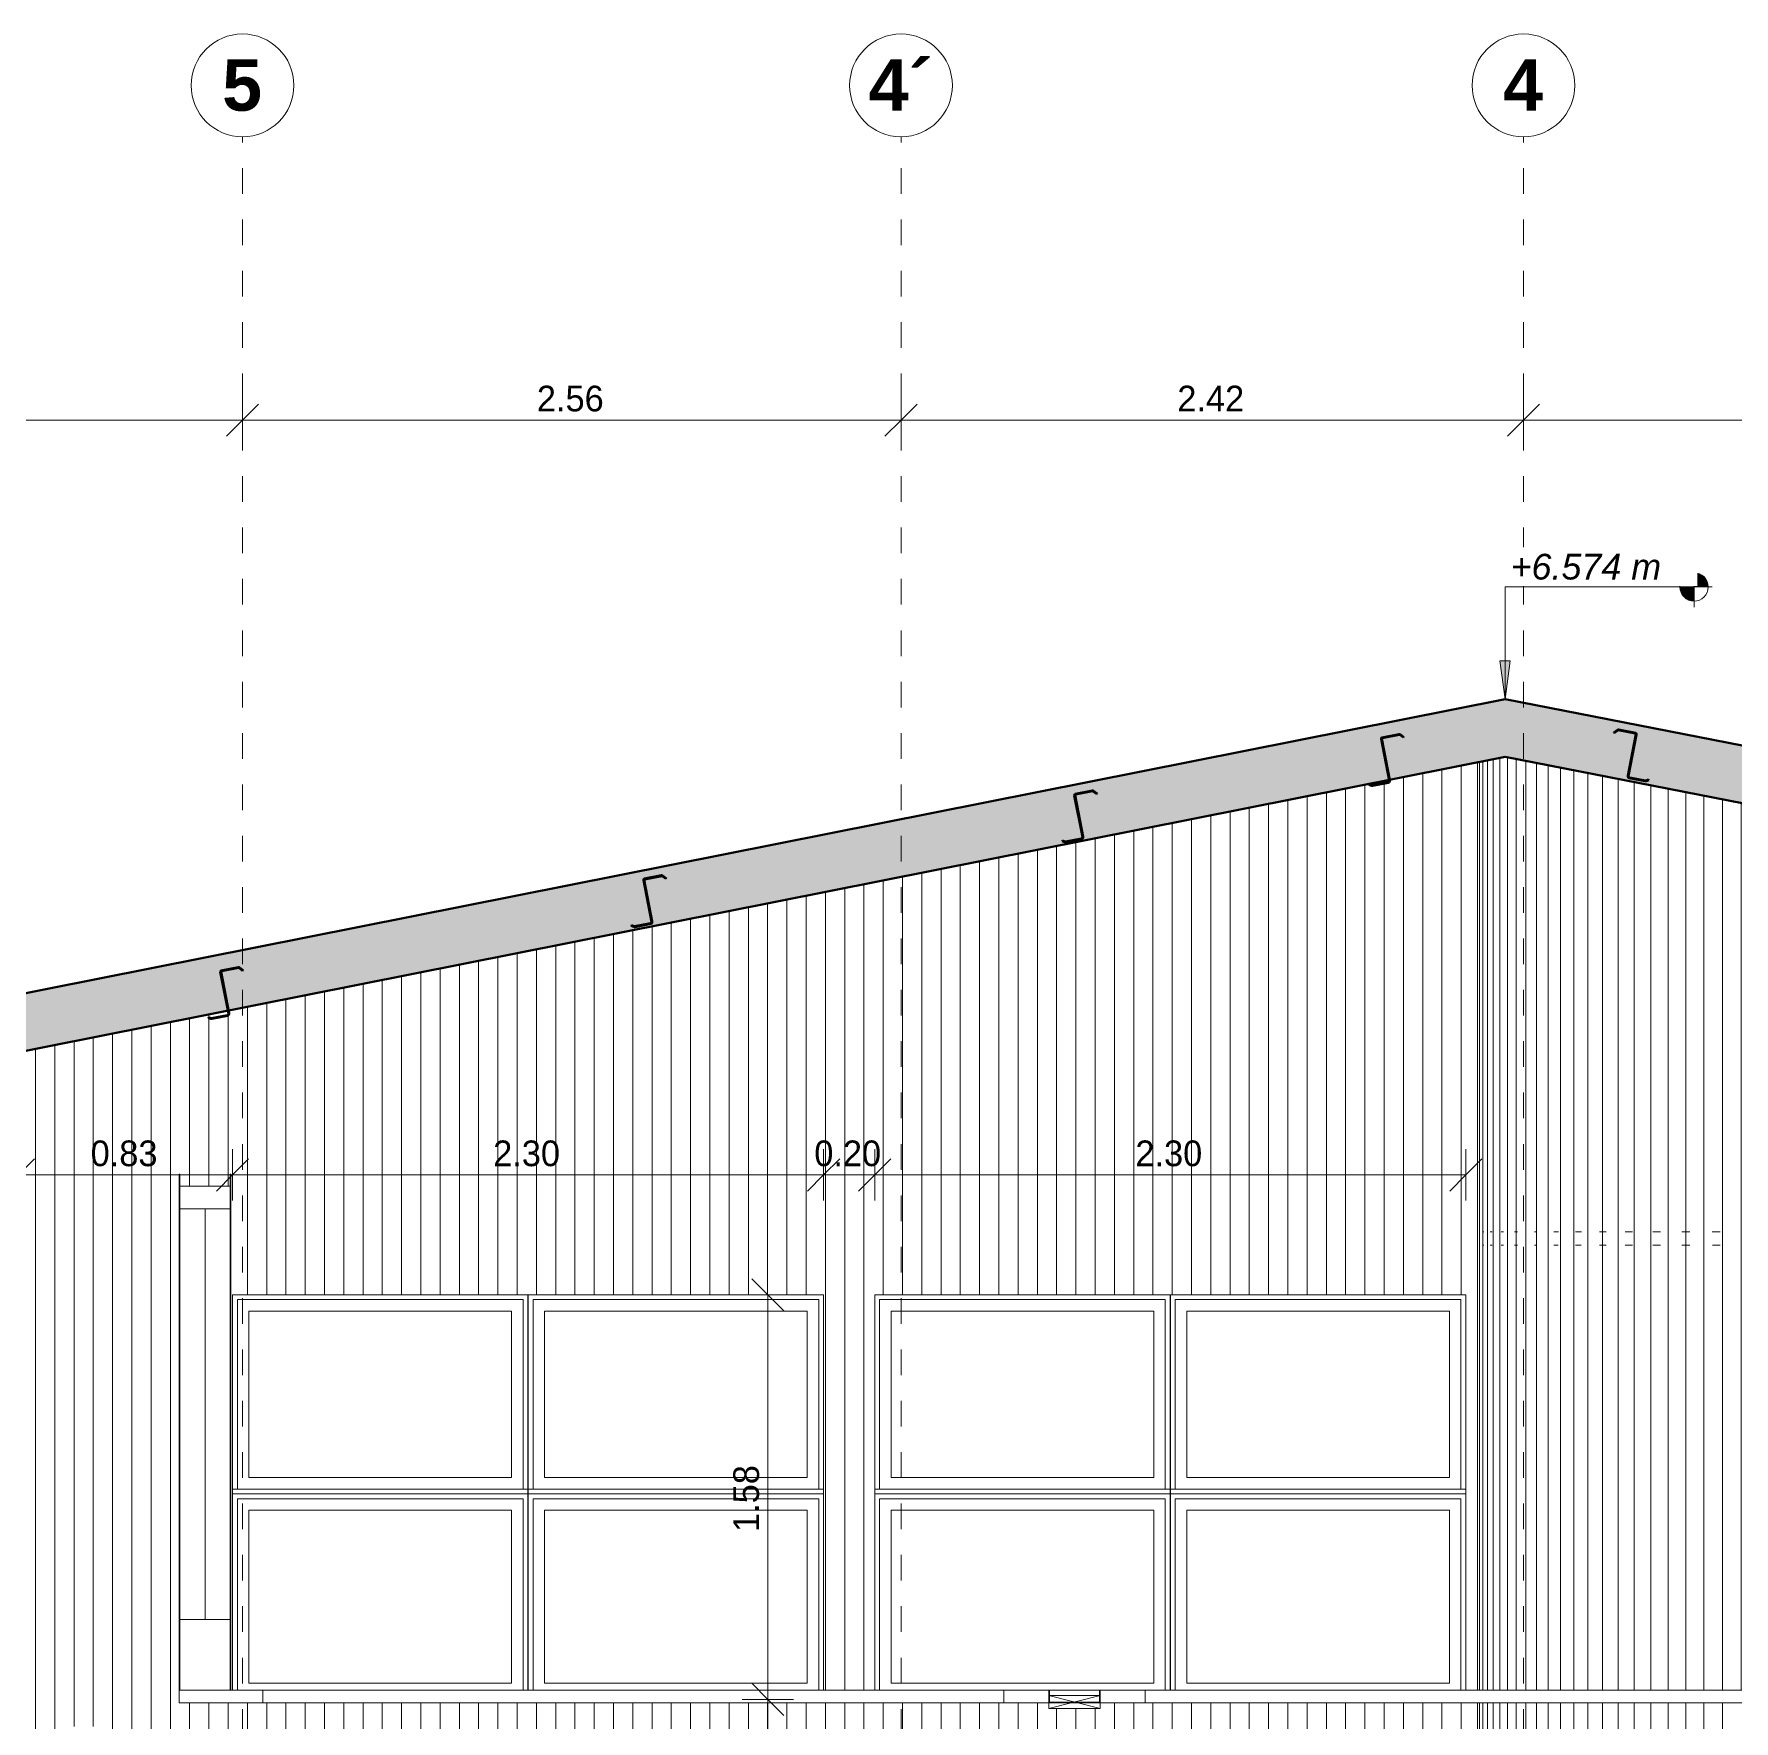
# Model space of a CAD drawing. Header units: metres. Extents: x 62 to 165, y -3 to 9.
# Drawn here: x 74.76 to 81.37, y 2.6 to 9.16 of the extents above; entities that cross this region are included whole.
import ezdxf

# ---------------------------------------------------------------- set-up
doc = ezdxf.new("R2010")
doc.units = ezdxf.units.M
doc.linetypes.add('Grid Line', pattern=[0.022225, 0.0127, -0.003175, 0.003175, -0.003175])
for name, color, linetype, lineweight in [('A-ANNO-DIMS', 7, 'Continuous', 9), ('A-ANNO-DIMS-50', 7, 'Continuous', 9), ('A-CLNG', 7, 'Continuous', 18), ('A-GLAZ', 7, 'Continuous', 18), ('A-ROOF', 7, 'Continuous', 18), ('A-ROOF-PATT', 7, 'Continuous', 50), ('A-WALL', 7, 'Continuous', 18), ('A-WALL-PATT', 7, 'Continuous', 18), ('E-CABL-TRAY', 7, 'Continuous', 18), ('E-CABL-TRAY-CNTR', 7, 'Continuous', 18), ('G-ANNO-DIMS', 7, 'Continuous', 9), ('S-BEAM', 7, 'Continuous', 18), ('S-GRID', 7, 'Continuous', 9), ('S-GRID-IDEN', 7, 'Continuous', 9)]:
    doc.layers.add(name, color=color, linetype=linetype, lineweight=lineweight)
doc.layers.add('E-CABL-TRAY-ANNO', color=7, linetype='Continuous', lineweight=18, true_color=0x007f00)
doc.styles.add('Arial_B_1', font='arialbd.ttf', dxfattribs={"height": 0.2})
doc.styles.add('Arial_I', font='ariali.ttf', dxfattribs={"height": 0.1})
doc.styles.add('Century Gothic_1', font='GOTHIC.TTF', dxfattribs={"height": 0.1})
doc.dimstyles.new('Century_Gotic__2_0__mm__2_decimales__OPACO', dxfattribs={"dimscale": 0.3048, "dimtxt": 0.104417, "dimasz": 0.410105, "dimexe": 0.328084, "dimexo": 0.0625, "dimgap": 0.019685, "dimtad": 1, "dimrnd": 0.01, "dimzin": 0, "dimdsep": 46, "dimtxsty": 'Century Gothic_1', "dimblk1": 'OBLIQUE', "dimblk2": 'OBLIQUE', "dimsah": 1, "dimcen": 0.09, "dimazin": 2, "dimtfac": 1, "dimtdec": 4, "dimtix": 1, "dimtmove": 0, "dimatfit": 3, "dimfxl": 0.328084, "dimfxlon": 1, "dimtvp": 1, "dimtolj": 1, "dimtzin": 0, "dimarcsym": 2})
doc.dimstyles.new('Century_Gotic__2_0__mm__2_decimales__OPACO_1', dxfattribs={"dimscale": 0.3048, "dimtxt": 0.104417, "dimasz": 0.410105, "dimexe": 0.328084, "dimexo": 0.0625, "dimgap": 0.019685, "dimtad": 1, "dimrnd": 0.01, "dimzin": 0, "dimdsep": 46, "dimtxsty": 'Century Gothic_1', "dimblk1": 'OBLIQUE', "dimblk2": 'OBLIQUE', "dimsah": 1, "dimcen": 0.09, "dimazin": 2, "dimtfac": 1, "dimtdec": 4, "dimtix": 1, "dimtmove": 1, "dimatfit": 3, "dimfxl": 0.328084, "dimfxlon": 1, "dimtvp": 1, "dimtolj": 1, "dimtzin": 0, "dimarcsym": 2})

# ---------------------------------------------------------------- blocks, each defined once
blk = doc.blocks.new('BPC_Codo 90_ - Codo 90_-1268772-Corte 01')
at = {"layer": 'E-CABL-TRAY', "color": 96, "true_color": 0x008000}
for p, q in [((75.3209, 2.7162), (75.3209, 2.6662)), ((75.5709, 2.7162), (75.3209, 2.7162)), ((75.5709, 2.7162), (75.6459, 2.7162)), ((75.6459, 2.7162), (75.6459, 2.6662)), ((75.3209, 2.6662), (75.5709, 2.6662)), ((75.6459, 2.6662), (75.5709, 2.6662))]:
    blk.add_line(p, q, dxfattribs=at)
blk = doc.blocks.new('BPC_Curva 90_ Interior - Codo 90_ Interior-1266728-Corte 01')
at = {"layer": 'E-CABL-TRAY', "color": 96, "true_color": 0x008000}
for p, q in [((75.3209, 2.9912), (75.3234, 2.9912)), ((75.3209, 2.9162), (75.3209, 2.9912)), ((75.3234, 2.9912), (75.5183, 2.9912)), ((75.3234, 2.9912), (75.3234, 2.9162)), ((75.5183, 2.9912), (75.5209, 2.9912)), ((75.5183, 2.9162), (75.5183, 2.9912)), ((75.5209, 2.9912), (75.5209, 2.9162)), ((75.3209, 2.7162), (75.3209, 2.9162)), ((75.3234, 2.9162), (75.3234, 2.7162)), ((75.5183, 2.7162), (75.5183, 2.9162)), ((75.5209, 2.9162), (75.5209, 2.7162))]:
    blk.add_line(p, q, dxfattribs=at)
blk = doc.blocks.new('BPC_Curva 90_ Exterior - Codo 90_ Exterior-1269120-Corte 01')
at = {"layer": 'E-CABL-TRAY', "color": 96, "true_color": 0x008000}
for p, q in [((75.3234, 4.7252), (75.3209, 4.7252)), ((75.3209, 4.7252), (75.3209, 4.6652)), ((75.3234, 4.6652), (75.3234, 4.7252)), ((75.5209, 4.7252), (75.5183, 4.7252)), ((75.5183, 4.7252), (75.5183, 4.6652)), ((75.5209, 4.6652), (75.5209, 4.7252)), ((75.3209, 4.5902), (75.3209, 4.6652)), ((75.5183, 4.6777), (75.3234, 4.6777)), ((75.3234, 4.6652), (75.3234, 4.5902)), ((75.5183, 4.6652), (75.5183, 4.5902)), ((75.5209, 4.6652), (75.5209, 4.5902)), ((75.3234, 4.5902), (75.3209, 4.5902)), ((75.5183, 4.5902), (75.3234, 4.5902)), ((75.5209, 4.5902), (75.5183, 4.5902))]:
    blk.add_line(p, q, dxfattribs=at)
blk = doc.blocks.new('AB1_REVER_ELE_ZZ_ZZ_MO_T_A_rvt-1-Corte 01')
at = {"layer": 'E-CABL-TRAY', "color": 96, "true_color": 0x008000}
for p, q in [((75.3209, 4.5902), (75.3234, 4.5902)), ((75.3209, 2.9912), (75.3209, 4.5902)), ((75.3234, 4.5902), (75.5183, 4.5902)), ((75.3234, 2.9912), (75.3234, 4.5902)), ((75.5183, 4.5902), (75.5209, 4.5902)), ((75.5183, 2.9912), (75.5183, 4.5902)), ((75.5209, 2.9912), (75.5209, 4.5902)), ((75.3234, 2.9912), (75.3209, 2.9912)), ((75.5183, 2.9912), (75.3234, 2.9912)), ((75.5209, 2.9912), (75.5183, 2.9912)), ((75.6459, 2.6662), (75.6459, 2.7162)), ((78.5305, 2.7162), (75.6459, 2.7162)), ((78.5305, 2.7162), (78.5305, 2.6662)), ((78.5305, 2.7162), (78.6055, 2.7162)), ((78.5305, 2.6662), (78.5305, 2.7162)), ((78.6055, 2.7162), (78.7055, 2.7162)), ((78.7055, 2.7162), (78.7055, 2.6662)), ((78.708, 2.7162), (78.7055, 2.7162)), ((78.708, 2.7162), (78.9029, 2.7162)), ((78.708, 2.6687), (78.708, 2.7162)), ((78.9055, 2.7162), (78.9029, 2.7162)), ((78.9029, 2.7162), (78.9029, 2.6687)), ((78.9055, 2.7162), (79.0055, 2.7162)), ((78.9055, 2.6662), (78.9055, 2.7162)), ((79.0055, 2.7162), (79.0805, 2.7162)), ((79.0805, 2.6662), (79.0805, 2.7162)), ((79.0805, 2.6662), (79.0805, 2.7162)), ((92.8967, 2.7162), (79.0805, 2.7162)), ((78.5305, 2.6662), (75.6459, 2.6662)), ((78.6055, 2.6662), (78.5305, 2.6662)), ((78.7055, 2.6662), (78.6055, 2.6662)), ((78.7055, 2.6662), (78.9055, 2.6662)), ((78.9029, 2.6687), (78.708, 2.6687)), ((79.0055, 2.6662), (78.9055, 2.6662)), ((79.0805, 2.6662), (79.0055, 2.6662)), ((92.8967, 2.6662), (79.0805, 2.6662))]:
    blk.add_line(p, q, dxfattribs=at)
at = {"layer": 'E-CABL-TRAY-ANNO'}
for p, q in [((78.9055, 2.6951), (78.7055, 2.6451)), ((78.7055, 2.6951), (78.9055, 2.6451)), ((78.7055, 2.6951), (78.9055, 2.6951)), ((78.7055, 2.6451), (78.7055, 2.6951)), ((78.9055, 2.6951), (78.9055, 2.6451)), ((78.9055, 2.6451), (78.7055, 2.6451))]:
    blk.add_line(p, q, dxfattribs=at)
at = {"layer": 'E-CABL-TRAY-CNTR'}
blk.add_line((75.4209, 2.9912), (75.4209, 4.5902), dxfattribs=at)
at = {"layer": 'E-CABL-TRAY', "color": 96, "lineweight": 18, "true_color": 0x008000}
for name in ['BPC_Curva 90_ Exterior - Codo 90_ Exterior-1269120-Corte 01', 'BPC_Curva 90_ Interior - Codo 90_ Interior-1266728-Corte 01', 'BPC_Codo 90_ - Codo 90_-1268772-Corte 01']:
    blk.add_blockref(name, (0, 0), dxfattribs=at)
blk = doc.blocks.new('Costanera Perfil Z - Costanera Perfil Z-1317966-Corte 01')
at = {"layer": 'S-BEAM', "lineweight": 50}
for p, q in [((70.503, 4.5414), (70.5345, 4.3795)), ((70.5374, 4.3801), (70.5059, 4.542)), ((70.5735, 4.5602), (70.507, 4.5473)), ((70.5075, 4.5443), (70.5741, 4.5573)), ((70.5757, 4.5569), (70.5901, 4.5462)), ((70.5918, 4.5487), (70.5774, 4.5593)), ((70.5901, 4.5462), (70.5918, 4.5487)), ((70.5305, 4.3736), (70.4694, 4.3618)), ((70.47, 4.3588), (70.5311, 4.3707)), ((70.4567, 4.3659), (70.4556, 4.3631)), ((70.4556, 4.3631), (70.4656, 4.3592)), ((70.4667, 4.362), (70.4567, 4.3659))]:
    blk.add_line(p, q, dxfattribs=at)
for centre, radius, start, end in [((70.5079, 4.5424), 0.005, 101, 191), ((70.5079, 4.5424), 0.002, 101, 191), ((70.5745, 4.5553), 0.005, 53.55019, 101), ((70.5745, 4.5553), 0.002, 53.55019, 101), ((70.5296, 4.3785), 0.005, 281, 11), ((70.5296, 4.3785), 0.008, 281, 11), ((70.4685, 4.3667), 0.008, 248.55019, 281), ((70.4685, 4.3667), 0.005, 248.55019, 281)]:
    blk.add_arc(centre, radius, start, end, dxfattribs=at)
blk = doc.blocks.new('Costanera Perfil Z - Costanera Perfil Z-1276424-Corte 01')
at = {"layer": 'S-BEAM', "lineweight": 50}
for p, q in [((82.3929, 6.1553), (82.3786, 6.1447)), ((82.4634, 6.1432), (82.3968, 6.1562)), ((82.3786, 6.1447), (82.3803, 6.1422)), ((82.3803, 6.1422), (82.3947, 6.1529)), ((82.3963, 6.1532), (82.4628, 6.1403)), ((82.4644, 6.138), (82.4329, 5.976)), ((82.4359, 5.9755), (82.4673, 6.1374)), ((82.4392, 5.9667), (82.5003, 5.9548)), ((82.5009, 5.9577), (82.4398, 5.9696)), ((82.5136, 5.9619), (82.5037, 5.958)), ((82.5048, 5.9552), (82.5147, 5.9591)), ((82.5147, 5.9591), (82.5136, 5.9619))]:
    blk.add_line(p, q, dxfattribs=at)
for centre, radius, start, end in [((82.3959, 6.1513), 0.005, 79, 126.44981), ((82.3959, 6.1513), 0.002, 79, 126.44981), ((82.4624, 6.1383), 0.002, 349, 79), ((82.4624, 6.1383), 0.005, 349, 79), ((82.4408, 5.9745), 0.008, 169, 259), ((82.4408, 5.9745), 0.005, 169, 259), ((82.5019, 5.9626), 0.005, 259, 291.44981), ((82.5019, 5.9626), 0.008, 259, 291.44981)]:
    blk.add_arc(centre, radius, start, end, dxfattribs=at)
blk = doc.blocks.new('M_Instance-Window-Fixed - 0406 x 610mm-1334722-Corte 01')
at = {"layer": 'A-GLAZ'}
for p, q in [((75.5279, 4.2555), (75.5279, 3.499)), ((76.6779, 4.2555), (75.5279, 4.2555)), ((75.547, 4.2364), (76.6589, 4.2364)), ((75.547, 3.499), (75.547, 4.2364)), ((76.6589, 4.2364), (76.6589, 3.499)), ((76.6779, 3.499), (76.6779, 4.2555)), ((75.5914, 3.5435), (75.5914, 4.192)), ((75.5914, 4.192), (76.6144, 4.192)), ((76.6144, 4.192), (76.6144, 3.5435)), ((76.6144, 3.5435), (75.5914, 3.5435)), ((76.6779, 3.499), (75.5279, 3.499)), ((75.5279, 3.499), (75.5279, 3.48)), ((75.5279, 3.48), (76.6779, 3.48)), ((76.6779, 3.48), (76.6779, 3.499))]:
    blk.add_line(p, q, dxfattribs=at)
blk = doc.blocks.new('M_Instance-Window-Fixed - 0406 x 610mm-1334583-Corte 01')
at = {"layer": 'A-GLAZ'}
for p, q in [((77.829, 4.2555), (76.679, 4.2555)), ((76.679, 4.2555), (76.679, 3.499)), ((76.6981, 3.499), (76.6981, 4.2364)), ((76.6981, 4.2364), (77.81, 4.2364)), ((77.81, 4.2364), (77.81, 3.499)), ((77.829, 3.499), (77.829, 4.2555)), ((76.7425, 4.192), (77.7655, 4.192)), ((76.7425, 3.5435), (76.7425, 4.192)), ((77.7655, 4.192), (77.7655, 3.5435)), ((77.7655, 3.5435), (76.7425, 3.5435)), ((76.679, 3.499), (76.679, 3.48)), ((77.829, 3.499), (76.679, 3.499)), ((76.679, 3.48), (77.829, 3.48)), ((77.829, 3.48), (77.829, 3.499))]:
    blk.add_line(p, q, dxfattribs=at)
blk = doc.blocks.new('M_Instance-Window-Fixed - 0406 x 610mm-1334760-Corte 01')
at = {"layer": 'A-GLAZ'}
for p, q in [((75.5279, 3.48), (75.5279, 2.7162)), ((75.547, 3.4609), (76.6589, 3.4609)), ((75.547, 2.7162), (75.547, 3.4609)), ((76.6589, 3.4609), (76.6589, 2.7162)), ((76.6779, 2.7162), (76.6779, 3.48)), ((75.5914, 2.7435), (75.5914, 3.4165)), ((75.5914, 3.4165), (76.6144, 3.4165)), ((76.6144, 3.4165), (76.6144, 2.7435)), ((76.6144, 2.7435), (75.5914, 2.7435))]:
    blk.add_line(p, q, dxfattribs=at)
blk = doc.blocks.new('M_Instance-Window-Fixed - 0406 x 610mm-1334622-Corte 01')
at = {"layer": 'A-GLAZ'}
for p, q in [((76.679, 3.48), (76.679, 2.7162)), ((76.6981, 2.7162), (76.6981, 3.4609)), ((76.6981, 3.4609), (77.81, 3.4609)), ((77.81, 3.4609), (77.81, 2.7162)), ((77.829, 2.7162), (77.829, 3.48)), ((76.7425, 3.4165), (77.7655, 3.4165)), ((76.7425, 2.7435), (76.7425, 3.4165)), ((77.7655, 3.4165), (77.7655, 2.7435)), ((77.7655, 2.7435), (76.7425, 2.7435))]:
    blk.add_line(p, q, dxfattribs=at)
blk = doc.blocks.new('FP_1-Corte 01')
at = {"layer": 'A-WALL-PATT', "color": 8, "true_color": 0x7c7c7c}
for p, q in [((80.3817, 2.7162), (80.3817, 6.3298)), ((80.3952, 2.7162), (80.3952, 6.3325)), ((80.4131, 2.7162), (80.4131, 6.336)), ((80.435, 2.7162), (80.435, 6.3404)), ((80.4611, 2.7162), (80.4611, 6.3455)), ((80.4912, 2.7162), (80.4912, 6.3477)), ((80.5252, 2.7162), (80.5252, 6.3411)), ((80.563, 2.7162), (80.563, 6.3336)), ((80.6045, 2.7162), (80.6045, 6.3256)), ((80.6495, 2.7162), (80.6495, 6.3168)), ((80.6979, 2.7162), (80.6979, 6.3073)), ((80.7495, 2.7162), (80.7495, 6.2973)), ((80.8041, 2.7162), (80.8041, 6.2866)), ((80.8616, 2.7162), (80.8616, 6.2753)), ((80.9218, 2.7162), (80.9218, 6.2637)), ((80.9845, 2.7162), (80.9845, 6.2513)), ((81.0495, 2.7162), (81.0495, 6.2387)), ((81.1165, 2.7162), (81.1165, 6.2257)), ((81.1853, 2.7162), (81.1853, 6.2122)), ((81.2558, 2.7162), (81.2558, 6.1984)), ((81.3276, 2.7162), (81.3276, 6.1844)), ((81.4005, 2.7162), (81.4005, 6.1702)), ((81.4744, 2.7162), (81.4744, 6.1558)), ((81.5488, 2.7162), (81.5488, 6.1412)), ((80.3817, 2.5597), (80.3817, 2.6662)), ((80.3952, 2.5597), (80.3952, 2.6662)), ((80.4131, 2.5597), (80.4131, 2.6662)), ((80.435, 2.5597), (80.435, 2.6662)), ((80.4611, 2.5597), (80.4611, 2.6662)), ((80.4912, 2.5597), (80.4912, 2.6662)), ((80.5252, 2.5597), (80.5252, 2.6662)), ((80.563, 2.5597), (80.563, 2.6662)), ((80.6045, 2.5597), (80.6045, 2.6662)), ((80.6495, 2.5597), (80.6495, 2.6662)), ((80.6979, 2.5597), (80.6979, 2.6662)), ((80.7495, 2.5597), (80.7495, 2.6662)), ((80.8041, 2.5597), (80.8041, 2.6662)), ((80.8616, 2.5597), (80.8616, 2.6662)), ((80.9218, 2.5597), (80.9218, 2.6662)), ((80.9845, 2.5597), (80.9845, 2.6662)), ((81.0495, 2.5597), (81.0495, 2.6662)), ((81.1165, 2.5597), (81.1165, 2.6662)), ((81.1853, 2.5597), (81.1853, 2.6662)), ((81.2558, 2.5597), (81.2558, 2.6662)), ((81.3276, 2.5597), (81.3276, 2.6662)), ((80.3817, 1.1428), (80.3817, 2.5012)), ((80.3952, 1.1428), (80.3952, 2.5012)), ((80.4131, 1.1428), (80.4131, 2.5012)), ((80.435, 1.1428), (80.435, 2.5012)), ((80.4611, 1.1428), (80.4611, 2.5012)), ((80.4912, 1.1428), (80.4912, 2.5012)), ((80.5252, 1.1428), (80.5252, 2.5012)), ((80.563, 1.1428), (80.563, 2.5012)), ((80.6045, 1.1428), (80.6045, 2.5012)), ((80.6495, 1.1428), (80.6495, 2.5012)), ((80.6979, 1.1428), (80.6979, 2.5012)), ((80.7495, 1.1428), (80.7495, 2.5012)), ((80.8041, 1.1428), (80.8041, 2.5012)), ((80.8616, 1.1428), (80.8616, 2.5012)), ((80.9218, 1.1428), (80.9218, 2.5012)), ((80.9845, 1.1428), (80.9845, 2.5012)), ((81.0495, 1.1428), (81.0495, 2.5012)), ((81.1165, 1.1428), (81.1165, 2.5012)), ((81.1853, 1.1428), (81.1853, 2.5012)), ((81.2558, 1.1428), (81.2558, 2.5012)), ((81.3276, 1.1428), (81.3276, 2.5012))]:
    blk.add_line(p, q, dxfattribs=at)
blk = doc.blocks.new('Grid - RLA-Grid Head - Circle 2-1378464-Corte 01')
at = {"layer": 'S-GRID-IDEN', "color": 253, "true_color": 0xaaaaaa}
blk.add_circle((95.4519, 8.9643), 0.2, dxfattribs=at)
blk = doc.blocks.new('Spot Elevations - Simbolo Cota Elevación-1114047-Corte 01')
at = {"layer": 'G-ANNO-DIMS'}
h = blk.add_hatch(color=256, dxfattribs=at)
edge = h.paths.add_edge_path()
edge.add_line((81.2173, 7.0112), (81.2723, 7.0112))
edge.add_arc((81.2173, 7.0112), 0.055, 0, 90)
edge.add_line((81.2173, 7.0662), (81.2173, 7.0112))
h = blk.add_hatch(color=256, dxfattribs=at)
edge = h.paths.add_edge_path()
edge.add_line((81.2173, 7.0112), (81.1623, 7.0112))
edge.add_arc((81.2173, 7.0112), 0.055, 180, 270)
edge.add_line((81.2173, 6.9562), (81.2173, 7.0112))
for p, q in [((81.2173, 6.9329), (81.2173, 7.0861)), ((81.2884, 7.0112), (80.8345, 7.0112))]:
    blk.add_line(p, q, dxfattribs=at)
blk.add_circle((81.2173, 7.0112), 0.055, dxfattribs=at)
for start, end in [(0, 90), (180, 270)]:
    blk.add_arc((81.2173, 7.0112), 0.055, start, end, dxfattribs=at)
blk = doc.blocks.new('DIMBLOCK4-Corte 01')
at = {"layer": 'A-ANNO-DIMS-50', "color": 251, "true_color": 0x5a5a5a}
for p, q in [((80.5534, 7.6608), (80.5534, 7.7608)), ((85.3656, 7.6608), (85.3656, 7.7608)), ((85.3656, 7.6608), (80.5534, 7.6608)), ((80.5534, 7.6608), (80.5534, 7.5608)), ((85.3656, 7.6608), (85.3656, 7.5608))]:
    blk.add_line(p, q, dxfattribs=at)
at = {"layer": 'A-ANNO-DIMS-50', "color": 251, "lineweight": 15, "true_color": 0x5a5a5a}
for p, q in [((80.5534, 7.6608), (80.6159, 7.7233)), ((85.3656, 7.6608), (85.4281, 7.7233)), ((80.5534, 7.6608), (80.4909, 7.5983)), ((85.3656, 7.6608), (85.3031, 7.5983))]:
    blk.add_line(p, q, dxfattribs=at)
at = {"layer": 'A-ANNO-DIMS-50', "color": 0, "insert": (82.8236, 7.795), "char_height": 0.1, "width": 0.326178, "attachment_point": 1, "line_spacing_factor": 0.984502, "style": 'Century Gothic_1'}
blk.add_mtext('4.81', dxfattribs=at)
blk = doc.blocks.new('_Oblique')
at = {"color": 0, "linetype": 'ByBlock', "lineweight": -2}
blk.add_line((-0.5, -0.5), (0.5, 0.5), dxfattribs=at)
blk = doc.blocks.new('DIMBLOCK5-Corte 01')
at = {"layer": 'A-ANNO-DIMS-50', "color": 251, "true_color": 0x5a5a5a}
for p, q in [((78.1303, 7.6608), (78.1303, 7.7608)), ((80.5534, 7.6608), (80.5534, 7.7608)), ((80.5534, 7.6608), (78.1303, 7.6608)), ((78.1303, 7.6608), (78.1303, 7.5608)), ((80.5534, 7.6608), (80.5534, 7.5608))]:
    blk.add_line(p, q, dxfattribs=at)
at = {"layer": 'A-ANNO-DIMS-50', "color": 251, "lineweight": 15, "true_color": 0x5a5a5a}
for p, q in [((78.1303, 7.6608), (78.1928, 7.7233)), ((80.5534, 7.6608), (80.6159, 7.7233)), ((78.1303, 7.6608), (78.0678, 7.5983)), ((80.5534, 7.6608), (80.4909, 7.5983))]:
    blk.add_line(p, q, dxfattribs=at)
at = {"layer": 'A-ANNO-DIMS-50', "color": 0, "insert": (79.2059, 7.795), "char_height": 0.1, "width": 0.326178, "attachment_point": 1, "line_spacing_factor": 0.984502, "style": 'Century Gothic_1'}
blk.add_mtext('2.42', dxfattribs=at)
blk = doc.blocks.new('DIMBLOCK6-Corte 01')
at = {"layer": 'A-ANNO-DIMS-50', "color": 251, "true_color": 0x5a5a5a}
for p, q in [((75.5669, 7.6608), (75.5669, 7.7608)), ((78.1303, 7.6608), (78.1303, 7.7608)), ((78.1303, 7.6608), (75.5669, 7.6608)), ((75.5669, 7.6608), (75.5669, 7.5608)), ((78.1303, 7.6608), (78.1303, 7.5608))]:
    blk.add_line(p, q, dxfattribs=at)
at = {"layer": 'A-ANNO-DIMS-50', "color": 251, "lineweight": 15, "true_color": 0x5a5a5a}
for p, q in [((75.5669, 7.6608), (75.6294, 7.7233)), ((78.1303, 7.6608), (78.1928, 7.7233)), ((75.5669, 7.6608), (75.5044, 7.5983)), ((78.1303, 7.6608), (78.0678, 7.5983))]:
    blk.add_line(p, q, dxfattribs=at)
at = {"layer": 'A-ANNO-DIMS-50', "color": 0, "insert": (76.7127, 7.795), "char_height": 0.1, "width": 0.326178, "attachment_point": 1, "line_spacing_factor": 0.984502, "style": 'Century Gothic_1'}
blk.add_mtext('2.56', dxfattribs=at)
blk = doc.blocks.new('DIMBLOCK7-Corte 01')
at = {"layer": 'A-ANNO-DIMS-50', "color": 251, "true_color": 0x5a5a5a}
for p, q in [((72.8768, 7.6608), (72.8768, 7.7608)), ((75.5669, 7.6608), (75.5669, 7.7608)), ((75.5669, 7.6608), (72.8768, 7.6608)), ((72.8768, 7.6608), (72.8768, 7.5608)), ((75.5669, 7.6608), (75.5669, 7.5608))]:
    blk.add_line(p, q, dxfattribs=at)
at = {"layer": 'A-ANNO-DIMS-50', "color": 251, "lineweight": 15, "true_color": 0x5a5a5a}
for p, q in [((72.8768, 7.6608), (72.9393, 7.7233)), ((75.5669, 7.6608), (75.6294, 7.7233)), ((72.8768, 7.6608), (72.8143, 7.5983)), ((75.5669, 7.6608), (75.5044, 7.5983))]:
    blk.add_line(p, q, dxfattribs=at)
at = {"layer": 'A-ANNO-DIMS-50', "color": 0, "insert": (74.086, 7.795), "char_height": 0.1, "width": 0.326178, "attachment_point": 1, "line_spacing_factor": 0.984502, "style": 'Century Gothic_1'}
blk.add_mtext('2.69', dxfattribs=at)
blk = doc.blocks.new('DIMBLOCK23-Corte 01')
at = {"layer": 'A-ANNO-DIMS-50', "color": 251, "lineweight": 15, "true_color": 0x5a5a5a}
for p, q in [((77.6115, 2.68), (77.549, 2.7425)), ((77.6115, 2.68), (77.674, 2.6175)), ((77.6115, 1.54), (77.549, 1.6025)), ((77.6115, 1.54), (77.674, 1.4775))]:
    blk.add_line(p, q, dxfattribs=at)
at = {"layer": 'A-ANNO-DIMS-50', "color": 251, "true_color": 0x5a5a5a}
for p, q in [((77.6115, 2.68), (77.5115, 2.68)), ((77.6115, 1.54), (77.6115, 2.68)), ((77.6115, 2.68), (77.7115, 2.68)), ((77.6115, 1.54), (77.5115, 1.54)), ((77.6115, 1.54), (77.7115, 1.54))]:
    blk.add_line(p, q, dxfattribs=at)
blk.add_ellipse((77.6115, 2.0964), major_axis=(0.088, 0), ratio=0.154346, start_param=1.570796, end_param=3.141593, dxfattribs=at)
at = {"layer": 'A-ANNO-DIMS-50', "color": 0, "insert": (77.4774, 1.8246), "char_height": 0.1, "width": 0.326178, "attachment_point": 1, "rotation": 90, "line_spacing_factor": 0.984502, "style": 'Century Gothic_1'}
blk.add_mtext('1.14', dxfattribs=at)
blk = doc.blocks.new('DIMBLOCK24-Corte 01')
at = {"layer": 'A-ANNO-DIMS-50', "color": 251, "lineweight": 15, "true_color": 0x5a5a5a}
for p, q in [((77.6115, 4.2555), (77.549, 4.318)), ((77.6115, 4.2555), (77.674, 4.193)), ((77.6115, 2.68), (77.549, 2.7425)), ((77.6115, 2.68), (77.674, 2.6175))]:
    blk.add_line(p, q, dxfattribs=at)
at = {"layer": 'A-ANNO-DIMS-50', "color": 251, "true_color": 0x5a5a5a}
for p, q in [((77.6115, 4.2555), (77.5115, 4.2555)), ((77.6115, 2.68), (77.6115, 4.2555)), ((77.6115, 4.2555), (77.7115, 4.2555)), ((77.6115, 2.68), (77.5115, 2.68)), ((77.6115, 2.68), (77.7115, 2.68))]:
    blk.add_line(p, q, dxfattribs=at)
at = {"layer": 'A-ANNO-DIMS-50', "color": 0, "insert": (77.4774, 3.3318), "char_height": 0.1, "width": 0.326178, "attachment_point": 1, "rotation": 90, "line_spacing_factor": 0.984502, "style": 'Century Gothic_1'}
blk.add_mtext('1.58', dxfattribs=at)
blk = doc.blocks.new('DIMBLOCK25-Corte 01')
at = {"layer": 'A-ANNO-DIMS-50', "color": 251, "true_color": 0x5a5a5a}
for p, q in [((78.0279, 4.7219), (78.0279, 4.8219)), ((80.329, 4.7219), (80.329, 4.8219)), ((80.329, 4.7219), (78.0279, 4.7219)), ((78.0279, 4.7219), (78.0279, 4.6219)), ((80.329, 4.7219), (80.329, 4.6219))]:
    blk.add_line(p, q, dxfattribs=at)
at = {"layer": 'A-ANNO-DIMS-50', "color": 251, "lineweight": 15, "true_color": 0x5a5a5a}
for p, q in [((78.0279, 4.7219), (78.0904, 4.7844)), ((80.329, 4.7219), (80.3915, 4.7844)), ((78.0279, 4.7219), (77.9654, 4.6594)), ((80.329, 4.7219), (80.2665, 4.6594))]:
    blk.add_line(p, q, dxfattribs=at)
at = {"layer": 'A-ANNO-DIMS-50', "color": 0, "insert": (79.0426, 4.8561), "char_height": 0.1, "width": 0.326178, "attachment_point": 1, "line_spacing_factor": 0.984502, "style": 'Century Gothic_1'}
blk.add_mtext('2.30', dxfattribs=at)
blk = doc.blocks.new('DIMBLOCK26-Corte 01')
at = {"layer": 'A-ANNO-DIMS-50', "color": 251, "true_color": 0x5a5a5a}
for p, q in [((77.829, 4.7219), (77.829, 4.8219)), ((78.0279, 4.7219), (78.0279, 4.8219)), ((78.0279, 4.7219), (77.829, 4.7219)), ((77.829, 4.7219), (77.829, 4.6219)), ((78.0279, 4.7219), (78.0279, 4.6219))]:
    blk.add_line(p, q, dxfattribs=at)
at = {"layer": 'A-ANNO-DIMS-50', "color": 251, "lineweight": 15, "true_color": 0x5a5a5a}
for p, q in [((77.829, 4.7219), (77.8915, 4.7844)), ((78.0279, 4.7219), (78.0904, 4.7844)), ((77.829, 4.7219), (77.7665, 4.6594)), ((78.0279, 4.7219), (77.9654, 4.6594))]:
    blk.add_line(p, q, dxfattribs=at)
at = {"layer": 'A-ANNO-DIMS-50', "color": 0, "insert": (77.7926, 4.8561), "char_height": 0.1, "width": 0.326178, "attachment_point": 1, "line_spacing_factor": 0.984502, "style": 'Century Gothic_1'}
blk.add_mtext('0.20', dxfattribs=at)
blk = doc.blocks.new('DIMBLOCK27-Corte 01')
at = {"layer": 'A-ANNO-DIMS-50', "color": 251, "true_color": 0x5a5a5a}
for p, q in [((75.5279, 4.7219), (75.5279, 4.8219)), ((77.829, 4.7219), (77.829, 4.8219)), ((77.829, 4.7219), (75.5279, 4.7219)), ((75.5279, 4.7219), (75.5279, 4.6219)), ((77.829, 4.7219), (77.829, 4.6219))]:
    blk.add_line(p, q, dxfattribs=at)
at = {"layer": 'A-ANNO-DIMS-50', "color": 251, "lineweight": 15, "true_color": 0x5a5a5a}
for p, q in [((75.5279, 4.7219), (75.5904, 4.7844)), ((77.829, 4.7219), (77.8915, 4.7844)), ((75.5279, 4.7219), (75.4654, 4.6594)), ((77.829, 4.7219), (77.7665, 4.6594))]:
    blk.add_line(p, q, dxfattribs=at)
at = {"layer": 'A-ANNO-DIMS-50', "color": 0, "insert": (76.5426, 4.8561), "char_height": 0.1, "width": 0.326178, "attachment_point": 1, "line_spacing_factor": 0.984502, "style": 'Century Gothic_1'}
blk.add_mtext('2.30', dxfattribs=at)
blk = doc.blocks.new('DIMBLOCK28-Corte 01')
at = {"layer": 'A-ANNO-DIMS-50', "color": 251, "true_color": 0x5a5a5a}
for p, q in [((74.6952, 4.7219), (74.6952, 4.8219)), ((75.5279, 4.7219), (75.5279, 4.8219)), ((75.5279, 4.7219), (74.6952, 4.7219)), ((74.6952, 4.7219), (74.6952, 4.6219)), ((75.5279, 4.7219), (75.5279, 4.6219))]:
    blk.add_line(p, q, dxfattribs=at)
at = {"layer": 'A-ANNO-DIMS-50', "color": 251, "lineweight": 15, "true_color": 0x5a5a5a}
for p, q in [((74.6952, 4.7219), (74.7577, 4.7844)), ((75.5279, 4.7219), (75.5904, 4.7844)), ((74.6952, 4.7219), (74.6327, 4.6594)), ((75.5279, 4.7219), (75.4654, 4.6594))]:
    blk.add_line(p, q, dxfattribs=at)
at = {"layer": 'A-ANNO-DIMS-50', "color": 0, "insert": (74.9756, 4.8561), "char_height": 0.1, "width": 0.326178, "attachment_point": 1, "line_spacing_factor": 0.984502, "style": 'Century Gothic_1'}
blk.add_mtext('0.83', dxfattribs=at)

msp = doc.modelspace()

# ---------------------------------------------------------------- hatches: boundary and pattern name
at = {"layer": 'A-ROOF-PATT', "lineweight": 18}
h = msp.add_hatch(dxfattribs=at)
h.set_pattern_fill('FP_5', color=256, style=0, pattern_type=2)
h.set_pattern_definition([(0, (80.761, 3.148), (0.4064, 0.1016), [0.01676, -0.28804, 0.01676, -0.28804, -1.626]), (0, (80.761, 3.148), (0.4064, 0.1016), [-0.6096, 0.01676, -0.59284, 0.01676, -0.28804, -0.7112]), (0, (80.761, 3.148), (0.4064, 0.1016), [-1.524, 0.01676, -0.18644, 0.01676, -0.49124]), (120, (80.913, 3.198), (-0.2911882, 0.3011527), [0.01676, -0.28804, 0.01676, -0.28804, -1.626]), (120, (80.913, 3.198), (-0.2911882, 0.3011527), [-0.6096, 0.01676, -0.59284, 0.01676, -0.28804, -0.7112]), (120, (80.913, 3.198), (-0.2911882, 0.3011527), [-1.524, 0.01676, -0.18644, 0.01676, -0.49124]), (240, (80.964, 3.402), (-0.1152118, -0.4027527), [0.01676, -0.28804, 0.01676, -0.28804, -1.626]), (240, (80.964, 3.402), (-0.1152118, -0.4027527), [-0.6096, 0.01676, -0.59284, 0.01676, -0.28804, -0.7112]), (240, (80.964, 3.402), (-0.1152118, -0.4027527), [-1.524, 0.01676, -0.18644, 0.01676, -0.49124])])
h.paths.add_polyline_path([(95.9296, 3.3315), (95.9296, 3.5557), (80.4817, 6.5739), (70.0064, 4.4927), (70.0064, 4.2684), (80.482, 6.3497), (95.8917, 3.3389)])
at = {"layer": 'A-WALL-PATT', "true_color": 0x787878}
h = msp.add_hatch(dxfattribs=at)
h.set_pattern_fill('FP_3', color=8, style=0, pattern_type=2)
h.set_pattern_definition([(90, (80.761, 3.148), (-0.075, 5e-18), [])])
h.paths.add_polyline_path([(80.857, -0.75), (81.5637, -0.75), (81.5637, 1.035), (81.3731, 1.035), (81.3731, 1.142), (80.4969, 1.142), (80.4969, 1.1428), (80.3788, 1.1428), (80.3788, 0.3), (79.2288, 0.3), (79.2288, 1.54), (80.3748, 1.54), (80.3748, 2.5012), (75.1263, 2.5012), (75.1263, 2.5512), (79.8811, 2.5512), (79.8811, 2.5598), (80.3748, 2.5597), (80.3748, 2.6662), (78.9055, 2.6662), (78.9055, 2.6451), (78.7055, 2.6451), (78.7055, 2.6662), (75.3209, 2.6662), (75.3209, 4.7252), (75.3234, 4.7252), (75.3234, 4.6777), (75.5183, 4.6777), (75.5183, 4.7252), (75.5209, 4.7252), (75.5209, 2.7162), (75.5279, 2.7162), (75.5279, 4.2555), (76.6779, 4.2555), (76.6779, 2.7162), (76.679, 2.7162), (76.679, 4.2555), (77.829, 4.2555), (77.829, 2.7162), (78.0279, 2.7162), (78.0279, 4.2555), (79.1779, 4.2555), (79.1779, 2.7162), (79.179, 2.7162), (79.179, 4.2555), (80.329, 4.2555), (80.329, 2.7162), (80.3748, 2.7162), (80.3748, 6.3284), (80.033, 6.2605), (80.0333, 6.2578), (80.0316, 6.252), (80.0265, 6.2489), (79.9638, 6.2371), (79.9616, 6.2376), (79.9516, 6.2415), (79.9527, 6.2443), (79.964, 6.24), (79.966, 6.2402), (80.0272, 6.2524), (80.0297, 6.2541), (80.0304, 6.2584), (80.0297, 6.2598), (75.5125, 5.3623), (75.5146, 5.3503), (75.5128, 5.3444), (75.5078, 5.3414), (75.445, 5.3295), (75.4428, 5.33), (75.4329, 5.3339), (75.434, 5.3367), (75.4453, 5.3325), (75.4473, 5.3327), (75.5084, 5.3449), (75.511, 5.3466), (75.5116, 5.3509), (75.5095, 5.3618), (74.6952, 5.2), (74.6952, 3.439), (74.7206, 3.439), (74.7206, 3.42), (74.6952, 3.42), (74.6952, 2.7036), (74.7206, 2.7036), (74.7206, 2.6845), (74.6952, 2.6845), (74.6952, 1.53), (76.6827, 1.53), (76.6827, -0.65), (74.7552, -0.65), (74.7552, -0.75), (78.8524, -0.75)])
h.paths.add_polyline_path([(73.4732, -0.64), (74.5452, -0.64), (74.5452, 1.8229), (73.4732, 1.8229), (73.4732, 1.5414), (74.3659, 1.5414), (74.3659, -0.63), (73.4732, -0.63)])
h.paths.add_polyline_path([(77.4194, -0.5176), (77.4194, -0.4676), (78.5194, -0.4678), (78.5194, -0.5176), (77.4694, -0.5176)])
h.paths.add_polyline_path([(79.2277, 0.3), (78.0777, 0.3), (78.0777, 1.54), (79.2277, 1.54), (79.2277, 0.319)])
h.paths.add_polyline_path([(75.1263, 2.3815), (74.9763, 2.3815), (74.9763, 2.4315), (75.1263, 2.4315), (75.1263, 2.4087)])
h.paths.add_polyline_path([(74.896, 2.5241), (74.896, 2.5741), (75.046, 2.5741), (75.046, 2.5241)])
at = {"layer": 'G-ANNO-DIMS'}
msp.add_hatch(color=256, dxfattribs=at).paths.add_polyline_path([(80.4817, 6.5739), (80.5014, 6.7239), (80.4619, 6.7239)])

# ---------------------------------------------------------------- linework, layer by layer
at = {"layer": 'A-CLNG'}
for p, q in [((80.3986, 4.4999), (80.3937, 4.4999)), ((80.3937, 4.4479), (80.3986, 4.4479)), ((80.4318, 4.4999), (80.4239, 4.4999)), ((80.4239, 4.4479), (80.4317, 4.4479)), ((80.4752, 4.4999), (80.4663, 4.4999)), ((80.4664, 4.4479), (80.4751, 4.4479)), ((80.5306, 4.4999), (80.5188, 4.4999)), ((80.519, 4.4479), (80.5305, 4.4479)), ((80.6012, 4.4999), (80.5964, 4.4999)), ((80.5964, 4.4479), (80.6011, 4.4479)), ((80.6892, 4.4999), (80.6714, 4.4999)), ((80.6714, 4.4479), (80.689, 4.4479)), ((80.7787, 4.4999), (80.7558, 4.4999)), ((80.7559, 4.4479), (80.7784, 4.4479)), ((80.8749, 4.4999), (80.8487, 4.4999)), ((80.8488, 4.4479), (80.8747, 4.4479)), ((80.9779, 4.4999), (80.9491, 4.4999)), ((80.9494, 4.4479), (80.9777, 4.4479)), ((81.0869, 4.4999), (81.0564, 4.4999)), ((81.0567, 4.4479), (81.0866, 4.4479)), ((81.2009, 4.4999), (81.1697, 4.4999)), ((81.17, 4.4479), (81.2008, 4.4479)), ((81.3191, 4.4999), (81.2885, 4.4999)), ((81.2889, 4.4479), (81.319, 4.4479))]:
    msp.add_line(p, q, dxfattribs=at)
at = {"layer": 'A-ROOF', "lineweight": 50}
for p, q in [((80.4817, 6.5739), (70.0064, 4.4927)), ((95.9296, 3.5557), (80.4817, 6.5739)), ((70.3452, 4.3357), (80.482, 6.3497)), ((80.482, 6.3497), (95.7476, 3.3671))]:
    msp.add_line(p, q, dxfattribs=at)
at = {"layer": 'A-WALL'}
for p, q in [((80.3748, 2.7162), (80.3748, 6.3284)), ((75.5279, 3.499), (75.5279, 4.2555)), ((75.5279, 4.2555), (76.6779, 4.2555)), ((76.6779, 4.2555), (76.6779, 3.499)), ((76.679, 4.2555), (77.829, 4.2555)), ((76.679, 3.499), (76.679, 4.2555)), ((77.829, 4.2555), (77.829, 3.499)), ((78.0279, 3.499), (78.0279, 4.2555)), ((78.0279, 4.2555), (79.1779, 4.2555)), ((79.1779, 4.2555), (79.1779, 3.499)), ((79.179, 3.499), (79.179, 4.2555)), ((79.179, 4.2555), (80.329, 4.2555)), ((80.329, 4.2555), (80.329, 3.499)), ((75.5279, 2.7162), (75.5279, 3.48)), ((76.6779, 3.48), (76.6779, 2.7162)), ((76.679, 2.7162), (76.679, 3.48)), ((77.829, 3.48), (77.829, 2.7162)), ((78.0279, 2.7162), (78.0279, 3.48)), ((79.1779, 3.48), (79.1779, 2.7162)), ((79.179, 2.7162), (79.179, 3.48)), ((80.329, 3.48), (80.329, 2.7162)), ((80.3748, 2.5597), (80.3748, 2.6662))]:
    msp.add_line(p, q, dxfattribs=at)
at = {"layer": 'G-ANNO-DIMS'}
for p, q in [((80.4817, 7.0112), (81.2173, 7.0112)), ((80.4817, 6.5739), (80.4817, 7.0112)), ((80.5014, 6.7239), (80.4619, 6.7239)), ((80.4619, 6.7239), (80.4817, 6.5739)), ((80.4817, 6.5739), (80.5014, 6.7239))]:
    msp.add_line(p, q, dxfattribs=at)
at = {"layer": 'S-GRID', "color": 253, "linetype": 'Grid Line', "true_color": 0xaaaaaa}
for p, q in [((75.5669, -2.2576), (75.5669, 8.7643)), ((78.1303, -2.2576), (78.1303, 8.7643)), ((80.5534, -2.2576), (80.5534, 8.7643))]:
    msp.add_line(p, q, dxfattribs=at)

# ---------------------------------------------------------------- block references
at = {"lineweight": 5}
msp.add_blockref('AB1_REVER_ELE_ZZ_ZZ_MO_T_A_rvt-1-Corte 01', (0, 0), dxfattribs=at)
at = {"layer": 'A-GLAZ'}
for name, p in [('M_Instance-Window-Fixed - 0406 x 610mm-1334722-Corte 01', (0, 0)), ('M_Instance-Window-Fixed - 0406 x 610mm-1334583-Corte 01', (0, 0)), ('M_Instance-Window-Fixed - 0406 x 610mm-1334722-Corte 01', (2.5, 0)), ('M_Instance-Window-Fixed - 0406 x 610mm-1334583-Corte 01', (2.5, 0)), ('M_Instance-Window-Fixed - 0406 x 610mm-1334760-Corte 01', (0, 0)), ('M_Instance-Window-Fixed - 0406 x 610mm-1334622-Corte 01', (0, 0)), ('M_Instance-Window-Fixed - 0406 x 610mm-1334760-Corte 01', (2.5, 0)), ('M_Instance-Window-Fixed - 0406 x 610mm-1334622-Corte 01', (2.5, 0))]:
    msp.add_blockref(name, p, dxfattribs=at)
at = {"layer": 'A-WALL'}
msp.add_blockref('FP_1-Corte 01', (0, 0), dxfattribs=at)
at = {"layer": 'G-ANNO-DIMS'}
msp.add_blockref('Spot Elevations - Simbolo Cota Elevación-1114047-Corte 01', (0, 0), dxfattribs=at)
at = {"layer": 'S-BEAM'}
for name, p in [('Costanera Perfil Z - Costanera Perfil Z-1317966-Corte 01', (9.496, 1.8784)), ('Costanera Perfil Z - Costanera Perfil Z-1276424-Corte 01', (-1.4738, 0.3)), ('Costanera Perfil Z - Costanera Perfil Z-1317966-Corte 01', (8.3019, 1.6584)), ('Costanera Perfil Z - Costanera Perfil Z-1317966-Corte 01', (6.6247, 1.3284)), ('Costanera Perfil Z - Costanera Perfil Z-1317966-Corte 01', (4.9773, 0.9708))]:
    msp.add_blockref(name, p, dxfattribs=at)
at = {"layer": 'S-GRID-IDEN', "color": 253, "true_color": 0xaaaaaa}
for p in [(-19.885, 0), (-17.3217, 0), (-14.8986, 0)]:
    msp.add_blockref('Grid - RLA-Grid Head - Circle 2-1378464-Corte 01', p, dxfattribs=at)

# ---------------------------------------------------------------- texts
at = {"layer": 'S-GRID-IDEN', "color": 253, "true_color": 0xaaaaaa, "char_height": 0.2, "attachment_point": 1, "style": 'Arial_B_1'}
for s, insert, width in [('4´', (78.0045, 9.0656), 0.300633), ('\\fArial|b1|i0|c0|p34|;5', (75.4876, 9.0656), 0.188397), ('\\fArial|b1|i0|c0|p34|;4', (80.4741, 9.0656), 0.188397)]:
    msp.add_mtext(s, dxfattribs=dict(at, insert=insert, width=width))

# ---------------------------------------------------------------- dimensions: what is measured, and where the dimension line sits
at = {"layer": 'A-ANNO-DIMS', "color": 251, "true_color": 0x5a5a5a}
for base, p1, p2, override, picture, middle in [((72.8768, 7.6608), (75.5669, 7.5608), (72.8768, 7.5608), {"dimpost": '<>', "dimfxl": 2.690131}, 'DIMBLOCK7-Corte 01', (74.2219, 7.7193)), ((75.5669, 7.6608), (78.1303, 7.5608), (75.5669, 7.5608), {"dimpost": '<>', "dimfxl": 2.563341}, 'DIMBLOCK6-Corte 01', (76.8486, 7.7193)), ((78.1303, 7.6608), (80.5534, 7.5608), (78.1303, 7.5608), {"dimpost": '<>', "dimfxl": 2.423109}, 'DIMBLOCK5-Corte 01', (79.3418, 7.719)), ((80.5534, 7.6608), (85.3656, 7.5608), (80.5534, 7.5608), {"dimpost": '<>', "dimfxl": 4.812226}, 'DIMBLOCK4-Corte 01', (82.9595, 7.7193)), ((74.6952, 4.7219), (75.5279, 4.6219), (74.6952, 4.6219), {"dimpost": '<>', "dimfxl": 0.832772}, 'DIMBLOCK28-Corte 01', (75.1115, 4.7804)), ((75.5279, 4.7219), (77.829, 4.6219), (75.5279, 4.6219), {"dimpost": '<>', "dimfxl": 2.301077}, 'DIMBLOCK27-Corte 01', (76.6785, 4.7804)), ((77.829, 4.7219), (78.0279, 4.6219), (77.829, 4.6219), {"dimpost": '<>', "dimfxl": 0.198923}, 'DIMBLOCK26-Corte 01', (77.9285, 4.7804)), ((78.0279, 4.7219), (80.329, 4.6219), (78.0279, 4.6219), {"dimpost": '<>', "dimfxl": 2.301077}, 'DIMBLOCK25-Corte 01', (79.1785, 4.7804))]:
    dim = msp.add_linear_dim(base=base, p1=p1, p2=p2, dimstyle='Century_Gotic__2_0__mm__2_decimales__OPACO', override=override, dxfattribs=at)
    dim.commit()
    dim.dimension.update_dxf_attribs({"geometry": picture, "text_midpoint": middle})
dim = msp.add_linear_dim(base=(77.6115, 4.2555), p1=(77.7115, 2.68), p2=(77.7115, 4.2555), angle=90, dimstyle='Century_Gotic__2_0__mm__2_decimales__OPACO', override={"dimpost": '<>', "dimfxl": 1.575496}, dxfattribs=at)
dim.commit()
dim.dimension.update_dxf_attribs({"geometry": 'DIMBLOCK24-Corte 01', "text_midpoint": (77.553, 3.4677)})
dim = msp.add_linear_dim(base=(77.6115, 2.68), p1=(77.7115, 1.54), p2=(77.7115, 2.68), angle=90, dimstyle='Century_Gotic__2_0__mm__2_decimales__OPACO_1', override={"dimpost": '<>', "dimfxl": 1.139985}, dxfattribs=at)
dim.commit()
dim.dimension.update_dxf_attribs({"geometry": 'DIMBLOCK23-Corte 01', "text_midpoint": (77.544, 1.9877), "dimtype": 160, "text_rotation": 90})

# ---------------------------------------------------------------- next in the draw order: texts
at = {"layer": 'G-ANNO-DIMS', "insert": (80.5031, 7.1403), "char_height": 0.1, "width": 0.701501, "attachment_point": 1, "line_spacing_factor": 0.941778, "style": 'Arial_I', "bg_fill": 3, "box_fill_scale": 1.25, "bg_fill_color": 256, "bg_fill_true_color": 13158600, "bg_fill_transparency": 0}
msp.add_mtext('+6.574 m', dxfattribs=at)

doc.saveas('drawing.dxf')
